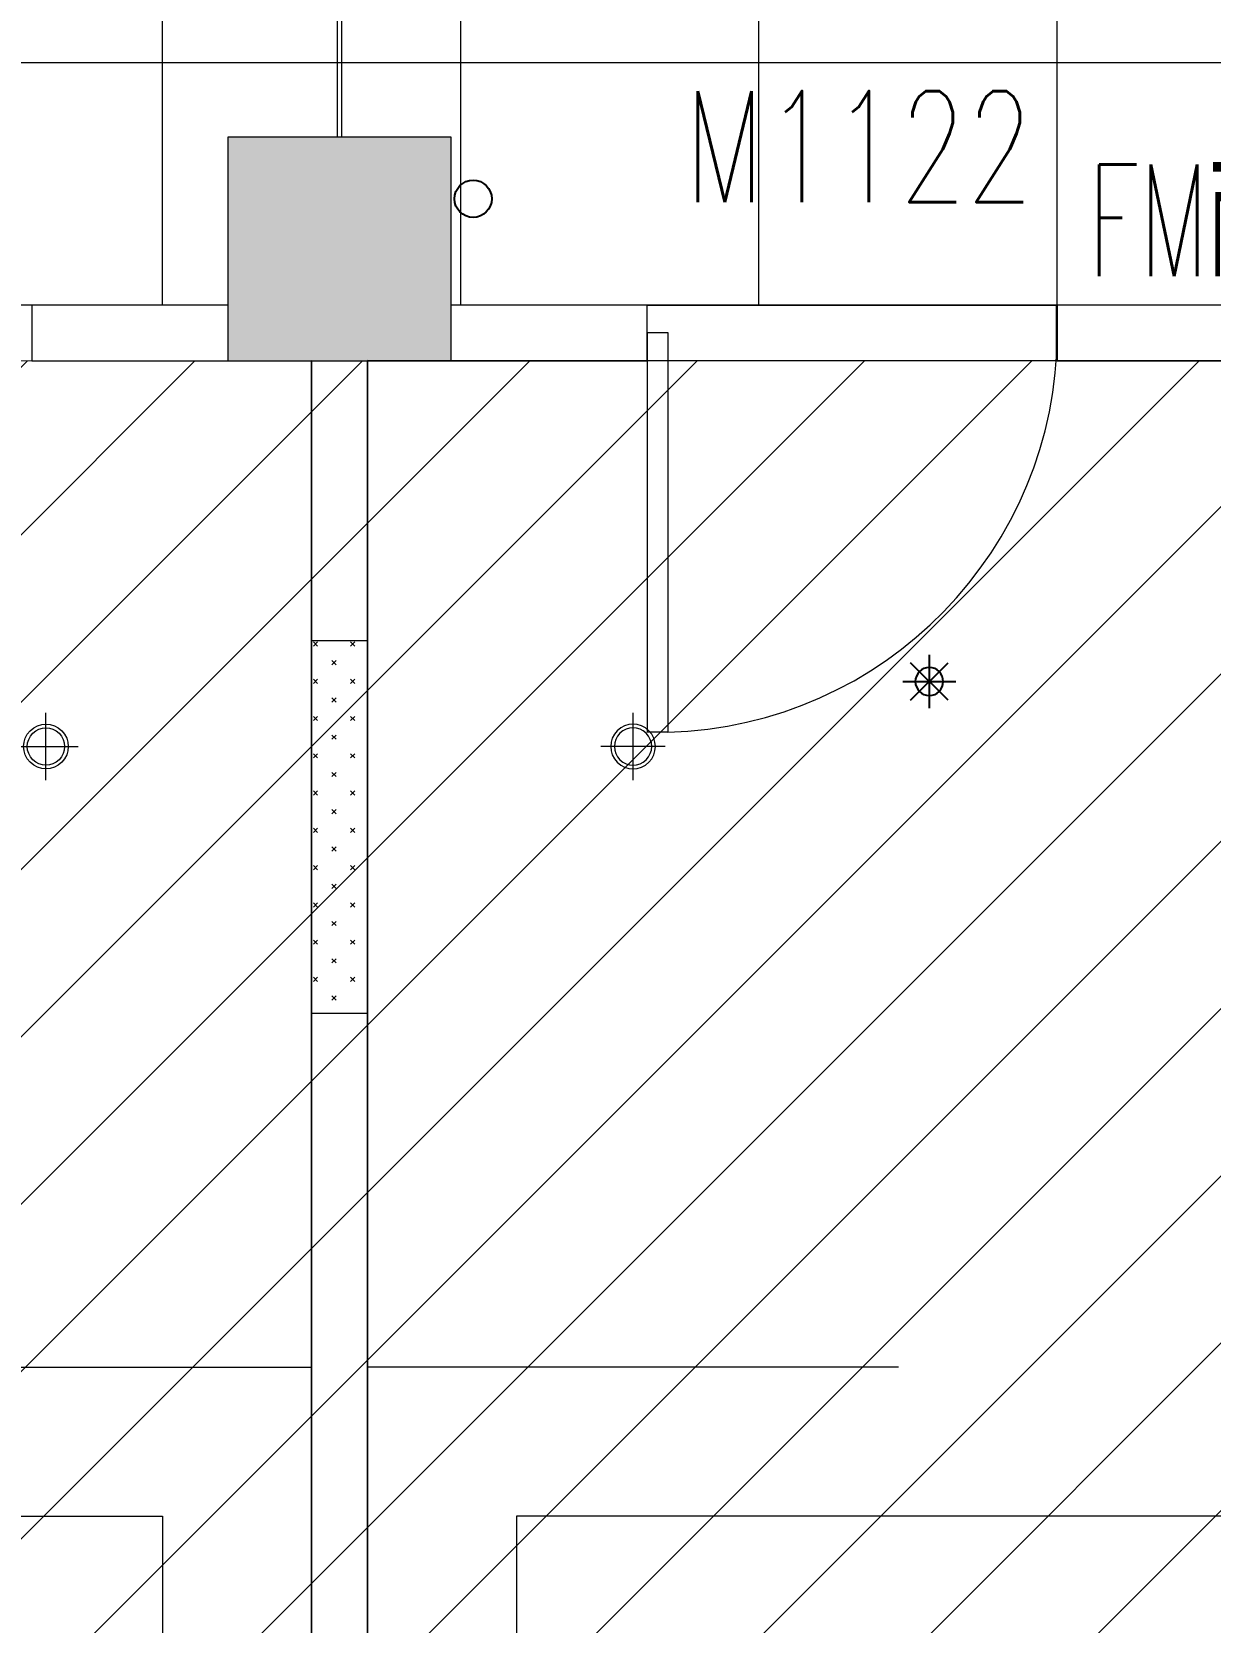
# Model space of a CAD drawing. Header units: millimetres. Extents: x 33621 to 401573, y -91663 to 133135.
# Drawn here: x 253631 to 256793, y 46261 to 50528 of the extents above; entities that cross this region are included whole.
import ezdxf

# ---------------------------------------------------------------- set-up
doc = ezdxf.new("R2010")
doc.units = ezdxf.units.MM
doc.header["$LTSCALE"] = 10
doc.linetypes.add('DOTE', pattern=[2.42, 2, -0.2, 0.02, -0.2])
doc.layers.get('0').update_dxf_attribs({"color": 253})
for name, color, linetype, lineweight in [('COLUMN', 253, 'Continuous', 0), ('DOOR【门】', 253, 'Continuous', 0), ('DS-4BS-FINISH【墙完成线】', 253, 'Continuous', 0), ('FC-FLOOR【地材分格】', 253, 'Continuous', 0), ('PUB_HATCH', 253, 'Continuous', 0), ('RC-FIN【天花轮廓线】', 253, 'Continuous', 0), ('RC-LIGHT【天花灯具】', 253, 'Continuous', 0), ('RC-STR【天花细线】', 253, 'Continuous', 0), ('WALL', 253, 'Continuous', 0), ('Xline【辅助线】', 253, 'Continuous', 0), ('新建墙体', 253, 'Continuous', 0)]:
    doc.layers.add(name, color=color, linetype=linetype, lineweight=lineweight)
for name, color, linetype in [('EQUIP_喷头', 253, 'Continuous'), ('VPIPE-消防', 253, 'Continuous'), ('WINDOW_TEXT', 253, 'Continuous')]:
    doc.layers.add(name, color=color, linetype=linetype)
doc.styles.add('_TCH_WINDOW', font='SIMPLEX', dxfattribs={"bigfont": 'GBCBIG'})
doc.styles.add('SUN', font='romans.shx', dxfattribs={"width": 0.8, "bigfont": 'hzdx.shx'})

# ---------------------------------------------------------------- blocks, each defined once
blk = doc.blocks.new('$DorLib2D$00000001')
for p, q in [((0.45, 0.975), (0.5, 0.975)), ((0.45, 0), (0.45, 0.975)), ((0.5, 0), (0.5, 0.975)), ((0.5, 0), (0.45, 0))]:
    blk.add_line(p, q)
at = {"lineweight": 13}
blk.add_arc((0.475, 0), 0.975, 91.4693, 180, dxfattribs=at)
blk = doc.blocks.new('$TwtSys$00000125')
at = {"color": 9}
for p, q in [((0.403, -0.403), (-0.403, 0.403)), ((-0.403, -0.403), (0.403, 0.403)), ((0, 0.57), (0, -0.57)), ((0.57, 0), (-0.57, 0))]:
    blk.add_line(p, q, dxfattribs=at)
at = {"color": 8}
blk.add_circle((0, 0), 0.3, dxfattribs=at)
blk = doc.blocks.new('圆形筒灯')
at = {"color": 251, "linetype": 'DOTE', "ltscale": 43.504693}
blk.add_line((0, 90.6), (0, -90.6), dxfattribs=at)
at = {"color": 251, "linetype": 'DOTE', "ltscale": 41.297046}
blk.add_line((86, 0), (-86, 0), dxfattribs=at)
blk.add_ellipse((0, 0), major_axis=(-42.4, 42.4), ratio=1, start_param=2.355868237233172, end_param=8.639053544412757)
at = {"color": 251}
blk.add_ellipse((0, 0), major_axis=(35.4, 35.4), ratio=1, start_param=5.49871431692557, end_param=11.78189962410516, dxfattribs=at)
blk = doc.blocks.new('ZL_1210210199')
at = {"layer": 'RC-FIN【天花轮廓线】', "color": 8}
blk.add_lwpolyline([(-243, -1756.2), (-1668, -1756.2)], dxfattribs=at)
blk.add_lwpolyline([(-1268, -5556.2), (1382, -5556.2), (1382, -2156.2), (-1268, -2156.2)], close=True, dxfattribs=at)
at = {"layer": 'RC-LIGHT【天花灯具】', "xscale": -1, "rotation": 180}
blk.add_blockref('圆形筒灯', (-955.5, -90.6), dxfattribs=at)

msp = doc.modelspace()

# ---------------------------------------------------------------- hatches: boundary and pattern name
at = {"layer": 'FC-FLOOR【地材分格】'}
h = msp.add_hatch(dxfattribs=at)
h.set_pattern_fill('_USER', color=256, scale=800, double=1, pattern_type=0)
h.set_pattern_definition([(0, (243581.7, 52045.3), (0, 800), []), (90, (243581.7, 52045.3), (-800, 5e-14), [])])
h.paths.add_polyline_path([(261356.7, 52046.4), (261356.7, 49795.3), (254756.7, 49795.3), (254756.7, 50245.3), (254156.7, 50245.3), (254156.7, 49795.3), (247556.7, 49795.3), (247556.7, 50245.3), (246956.7, 50245.3), (246956.7, 49795.3), (240356.7, 49795.3), (240356.7, 50245.3), (239756.7, 50245.3), (239756.7, 49795.3), (233156.7, 49795.3), (233156.7, 50245.3), (232931.7, 50245.3), (232931.7, 52045.3), (240356.7, 52045.3), (240356.7, 58345.3), (243581.7, 58345.3), (243581.7, 52045.3)])
at = {"layer": 'PUB_HATCH'}
msp.add_hatch(color=256, dxfattribs=at).paths.add_polyline_path([(254156.7, 49645.3), (254756.7, 49645.3), (254756.7, 50245.3), (254156.7, 50245.3)])
at = {"layer": 'Xline【辅助线】'}
h = msp.add_hatch(dxfattribs=at)
h.set_pattern_fill('ANSI31', color=256, scale=100)
h.set_pattern_definition([(45, (-522100, -919.02), (-224.5064, 224.5064), [])])
h.paths.add_polyline_path([(257972.1, 46958.4), (256946.7, 46958.4), (256946.7, 49645.3), (251966.7, 49645.3), (251966.7, 47045), (250931.7, 47045), (250931.7, 42352.2), (257981.7, 42367.2)])
at = {"layer": '新建墙体'}
h = msp.add_hatch(dxfattribs=at)
h.set_pattern_fill('石膏板', color=256, scale=20, pattern_type=2)
h.set_pattern_definition([(45, (180636.53, 47130.05), (-50, 50), [16, -54.71068]), (135, (180747.84, 47130.05), (-50, -50), [16, -54.71068])])
h.paths.add_polyline_path([(254531.7, 48895.3), (254381.7, 48895.3), (254381.7, 47895.3), (254531.7, 47895.3)])

# ---------------------------------------------------------------- linework, layer by layer
at = {"layer": 'COLUMN'}
for p, q in [((254756.7, 50245.3), (254156.7, 50245.3)), ((254156.7, 50245.3), (254156.7, 49645.3)), ((254756.7, 49645.3), (254756.7, 50245.3)), ((254156.7, 49645.3), (254756.7, 49645.3))]:
    msp.add_line(p, q, dxfattribs=at)
at = {"layer": 'DS-4BS-FINISH【墙完成线】'}
for points in [[(261356.7, 52046.4), (261356.7, 49795.3), (254756.7, 49795.3), (254756.7, 50245.3), (254156.7, 50245.3), (254156.7, 49795.3), (247556.7, 49795.3), (247556.7, 50245.3), (246956.7, 50245.3), (246956.7, 49795.3), (240356.7, 49795.3), (240356.7, 50245.3), (239756.7, 50245.3), (239756.7, 49795.3), (233156.7, 49795.3), (233156.7, 50245.3), (232931.7, 50245.3), (232931.7, 52045.3), (240356.7, 52045.3), (240356.7, 58345.3), (243581.7, 58345.3), (243581.7, 52045.3), (261356.7, 52046.4)], [(251966.7, 49645.3), (254381.7, 49646.4), (254381.7, 42746.4), (254156.7, 42745.3), (254156.7, 42345.3), (250956.7, 42345.3), (250956.7, 42445.3), (250931.7, 42445.3), (250931.7, 47045), (251966.7, 47045), (251966.7, 49645.3)], [(256946.7, 49645.3), (254531.7, 49646.4), (254531.7, 42746.4), (254756.7, 42745.3), (254756.7, 42345.3), (257956.7, 42345.3), (257956.7, 42445.3), (257981.7, 42445.3), (257981.7, 47045), (256946.7, 47045), (256946.7, 49645.3)]]:
    msp.add_lwpolyline(points, dxfattribs=at)
at = {"layer": 'RC-FIN【天花轮廓线】'}
msp.add_lwpolyline([(256379.7, 49645.3), (255282.3, 49645.3), (255282.3, 49795.3), (256379.7, 49795.3)], close=True, dxfattribs=at)
at = {"layer": 'RC-STR【天花细线】'}
msp.add_lwpolyline([(254451.7, 52045.3), (254461.7, 52045.3), (254461.7, 50245.3), (254451.7, 50245.3)], close=True, dxfattribs=at)
at = {"layer": 'VPIPE-消防'}
msp.add_circle((254815.3, 50080.3), 50, dxfattribs=at)
at = {"layer": 'WALL', "color": 9}
for p, q in [((254156.7, 49795.3), (253631.2, 49795.3)), ((253631.2, 49795.3), (253631.2, 49645.3)), ((253631.2, 49795.3), (253631.2, 49645.3)), ((253631.2, 49795.3), (253631.2, 49645.3)), ((255282.3, 49795.3), (254756.7, 49795.3)), ((255282.3, 49645.3), (255282.3, 49795.3)), ((255282.3, 49645.3), (255282.3, 49795.3)), ((255282.3, 49795.3), (255282.3, 49795.3)), ((255282.3, 49645.3), (255282.3, 49795.3)), ((255282.3, 49645.3), (255282.3, 49795.3)), ((256382.3, 49795.3), (256382.3, 49645.3)), ((256382.3, 49795.3), (256382.3, 49645.3)), ((256382.3, 49795.3), (256382.3, 49645.3)), ((256382.3, 49795.3), (256382.3, 49645.3)), ((259731.2, 49795.3), (256382.3, 49795.3)), ((253631.2, 49645.3), (254156.7, 49645.3)), ((254381.7, 42746.4), (254381.7, 49646.4)), ((254531.7, 42746.4), (254531.7, 49646.4)), ((254756.7, 49645.3), (255282.3, 49645.3)), ((256382.3, 49645.3), (256379.7, 49645.3)), ((256382.3, 49645.3), (256379.7, 49645.3)), ((256382.3, 49645.3), (256379.7, 49645.3)), ((256382.3, 49645.3), (259731.2, 49645.3))]:
    msp.add_line(p, q, dxfattribs=at)
at = {"layer": '新建墙体'}
for p, q in [((254381.7, 48895.3), (254531.7, 48895.3)), ((254381.7, 47895.3), (254531.7, 47895.3))]:
    msp.add_line(p, q, dxfattribs=at)

# ---------------------------------------------------------------- block references
at = {"layer": 'DOOR【门】'}
ref = msp.add_blockref('$DorLib2D$00000001', (255832.3, 49721.4), dxfattribs=dict(at, xscale=-1100, yscale=-1100, zscale=-1100))
ref.add_attrib('A', 'M1122', (255382.3, 50071.7), dxfattribs={"layer": 'WINDOW_TEXT', "height": 297.5, "style": '_TCH_WINDOW', "width": 0.705882})
at = {"layer": 'EQUIP_喷头', "xscale": 125, "yscale": -125, "zscale": 125, "rotation": 180}
msp.add_blockref('$TwtSys$00000125', (256039.2, 48785.1), dxfattribs=at)
at = {"layer": 'RC-LIGHT【天花灯具】', "xscale": -1}
msp.add_blockref('ZL_1210210199', (252713.7, 48701.4), dxfattribs=at)
at = {"layer": 'RC-LIGHT【天花灯具】'}
msp.add_blockref('ZL_1210210199', (256199.8, 48701.4), dxfattribs=at)

# ---------------------------------------------------------------- texts
at = {"layer": 'DOOR【门】', "ltscale": 100, "style": 'SUN', "width": 0.6}
msp.add_text('FM丙0615', height=300, dxfattribs=at).set_placement((256464.3, 49872.3, 0))

doc.saveas('drawing.dxf')
